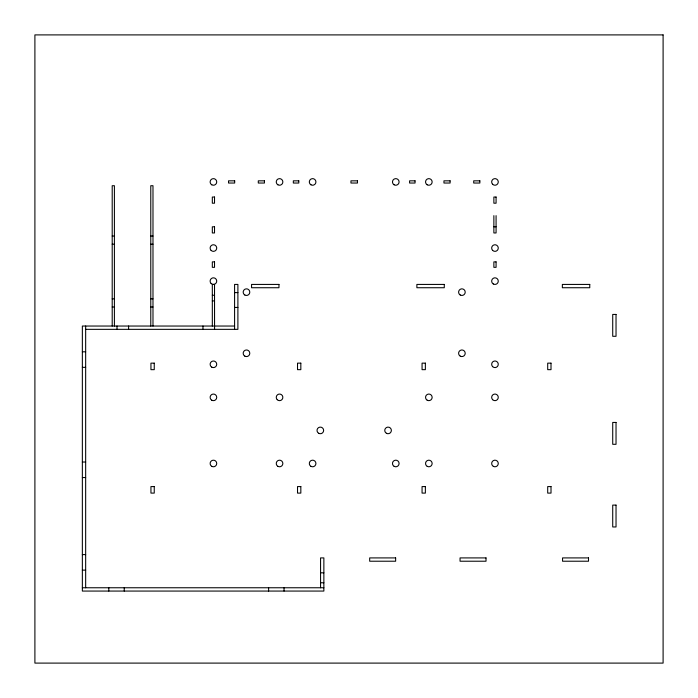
<?xml version="1.0" encoding="UTF-8"?>
<svg xmlns="http://www.w3.org/2000/svg" width="698" height="698" viewBox="0 0 698 698"><rect width="100%" height="100%" fill="white"/><g stroke="black" fill="none" stroke-linecap="round" stroke-linejoin="round"><path stroke-width="1.05" d="M112.204 326.036L112.204 185.72L114.402 185.72L114.402 326.036M150.777 326.036L150.777 185.72L152.984 185.72L152.984 326.036M493.87 226.798L496.077 226.798M112.204 236.037L114.411 236.037M150.777 236.037L152.984 236.037M112.204 244.187L114.411 244.187M150.777 244.187L152.984 244.187M234.589 292.602L237.896 292.602M212.323 295.254L214.522 295.254M112.204 298.857L114.411 298.857M150.777 298.857L152.984 298.857M212.323 300.908L214.522 300.908M112.204 307.007L114.411 307.007M150.777 307.007L152.984 307.007M234.589 307.443L237.896 307.443M234.589 326.036L82.355 326.036L82.355 591.066L323.863 591.066L323.863 557.911L320.565 557.911L320.565 587.76M85.662 329.343L237.896 329.343L237.896 284.426L234.589 284.426L234.589 329.343M82.355 351.809L85.662 351.809M82.355 367.349L85.662 367.349M82.355 462.024L85.662 462.024M82.355 477.554L85.662 477.554M82.355 554.596L85.662 554.596M82.355 570.126L85.662 570.126M320.565 572.831L323.863 572.831M320.565 582.778L323.863 582.778M82.355 587.76L323.863 587.76M496.077 215.638L496.077 232.958L493.87 232.958L493.87 215.638M284.042 587.76L284.042 591.066M268.617 587.76L268.617 591.066M214.565 329.343L214.522 284.426L212.323 284.426L212.323 326.036M202.97 326.036L202.97 329.343M128.598 326.036L128.598 329.343M124.235 587.76L124.235 591.066M117.011 326.036L117.011 329.343M108.809 587.76L108.809 591.066M85.662 326.036L85.662 587.76M663.1 34.9L34.9 34.9L34.9 663.1L663.1 663.1L663.1 34.9M234.685 180.834L228.534 180.834L228.534 183.033L234.685 183.033L234.685 180.834M264.446 180.834L258.286 180.834L258.286 183.033L264.446 183.033L264.446 180.834M298.805 180.834L293.334 180.834L293.334 183.033L298.805 183.033L298.805 180.834M357.472 180.834L350.954 180.834L350.954 183.033L357.472 183.033L357.472 180.834M415.057 180.834L409.586 180.834L409.586 183.033L415.057 183.033L415.057 180.834M450.105 180.834L443.954 180.834L443.954 183.033L450.105 183.033L450.105 180.834M479.866 180.834L473.706 180.834L473.706 183.033L479.866 183.033L479.866 180.834M214.522 197.037L212.323 197.037L212.323 203.197L214.522 203.197L214.522 197.037M496.077 197.037L493.87 197.037L493.87 203.197L496.077 203.197L496.077 197.037M214.522 226.798L212.323 226.798L212.323 232.958L214.522 232.958L214.522 226.798M214.522 261.872L212.323 261.872L212.323 267.334L214.522 267.334L214.522 261.872M496.077 261.872L493.87 261.872L493.87 267.334L496.077 267.334L496.077 261.872M278.964 284.426L251.568 284.426L251.568 287.733L278.964 287.733L278.964 284.426M444.277 284.426L416.881 284.426L416.881 287.733L444.277 287.733L444.277 284.426M589.758 284.426L562.361 284.426L562.361 287.733L589.758 287.733L589.758 284.426M616.029 314.432L612.722 314.432L612.722 336.296L616.029 336.296L616.029 314.432M154.249 363.143L150.942 363.143L150.942 369.661L154.249 369.661L154.249 363.143M300.829 363.143L297.523 363.143L297.523 369.661L300.829 369.661L300.829 363.143M425.37 363.143L422.063 363.143L422.063 369.661L425.37 369.661L425.37 363.143M551.01 363.143L547.703 363.143L547.703 369.661L551.01 369.661L551.01 363.143M616.029 422.438L612.722 422.438L612.722 444.303L616.029 444.303L616.029 422.438M154.249 486.576L150.942 486.576L150.942 493.102L154.249 493.102L154.249 486.576M300.829 486.576L297.523 486.576L297.523 493.102L300.829 493.102L300.829 486.576M425.37 486.576L422.063 486.576L422.063 493.102L425.37 493.102L425.37 486.576M551.01 486.576L547.703 486.576L547.703 493.102L551.01 493.102L551.01 486.576M616.029 505.099L612.722 505.099L612.722 526.964L616.029 526.964L616.029 505.099M395.644 557.911L369.678 557.911L369.678 561.218L395.644 561.218L395.644 557.911M486.017 557.911L460.052 557.911L460.052 561.218L486.017 561.218L486.017 557.911M588.51 557.911L562.553 557.911L562.553 561.218L588.51 561.218L588.51 557.911M493.32 283.99A3.307 3.307 0 0 0 498.276 281.12A3.307 3.307 0 0 0 493.32 278.258A3.307 3.307 0 0 0 493.32 283.99M492.631 250.399A3.307 3.307 0 0 0 498.163 248.916A3.307 3.307 0 0 0 494.114 244.867A3.307 3.307 0 0 0 492.631 250.399M492.631 184.272A3.307 3.307 0 0 0 498.163 182.789A3.307 3.307 0 0 0 494.114 178.74A3.307 3.307 0 0 0 492.631 184.272M427.193 184.796A3.307 3.307 0 0 0 432.149 181.934A3.307 3.307 0 0 0 427.193 179.072A3.307 3.307 0 0 0 427.193 184.796M394.126 184.796A3.307 3.307 0 0 0 399.09 181.934A3.307 3.307 0 0 0 394.126 179.072A3.307 3.307 0 0 0 394.126 184.796M310.959 184.796A3.307 3.307 0 0 0 315.924 181.934A3.307 3.307 0 0 0 310.959 179.072A3.307 3.307 0 0 0 310.959 184.796M277.9 184.796A3.307 3.307 0 0 0 282.856 181.934A3.307 3.307 0 0 0 277.9 179.072A3.307 3.307 0 0 0 277.9 184.796M211.773 184.796A3.307 3.307 0 0 0 216.729 181.934A3.307 3.307 0 0 0 211.773 179.072A3.307 3.307 0 0 0 211.773 184.796M211.084 250.399A3.307 3.307 0 0 0 216.616 248.916A3.307 3.307 0 0 0 212.567 244.867A3.307 3.307 0 0 0 211.084 250.399M211.084 283.458A3.307 3.307 0 0 0 216.616 281.975A3.307 3.307 0 0 0 212.567 277.926A3.307 3.307 0 0 0 211.084 283.458M244.832 295.01A3.307 3.307 0 0 0 249.797 292.148A3.307 3.307 0 0 0 244.832 289.277A3.307 3.307 0 0 0 244.832 295.01M460.252 295.01A3.307 3.307 0 0 0 465.217 292.148A3.307 3.307 0 0 0 460.252 289.277A3.307 3.307 0 0 0 460.252 295.01M493.32 466.343A3.307 3.307 0 0 0 498.276 463.481A3.307 3.307 0 0 0 493.32 460.619A3.307 3.307 0 0 0 493.32 466.343M492.631 399.692A3.307 3.307 0 0 0 498.163 398.209A3.307 3.307 0 0 0 494.114 394.161A3.307 3.307 0 0 0 492.631 399.692M492.631 366.633A3.307 3.307 0 0 0 498.163 365.15A3.307 3.307 0 0 0 494.114 361.102A3.307 3.307 0 0 0 492.631 366.633M460.252 356.137A3.307 3.307 0 0 0 465.217 353.275A3.307 3.307 0 0 0 460.252 350.405A3.307 3.307 0 0 0 460.252 356.137M427.193 400.216A3.307 3.307 0 0 0 432.149 397.354A3.307 3.307 0 0 0 427.193 394.492A3.307 3.307 0 0 0 427.193 400.216M427.193 466.343A3.307 3.307 0 0 0 432.149 463.481A3.307 3.307 0 0 0 427.193 460.619A3.307 3.307 0 0 0 427.193 466.343M386.413 433.284A3.307 3.307 0 0 0 391.377 430.422A3.307 3.307 0 0 0 386.413 427.551A3.307 3.307 0 0 0 386.413 433.284M394.126 466.343A3.307 3.307 0 0 0 399.09 463.481A3.307 3.307 0 0 0 394.126 460.619A3.307 3.307 0 0 0 394.126 466.343M318.672 433.284A3.307 3.307 0 0 0 323.636 430.422A3.307 3.307 0 0 0 318.672 427.551A3.307 3.307 0 0 0 318.672 433.284M310.959 466.343A3.307 3.307 0 0 0 315.924 463.481A3.307 3.307 0 0 0 310.959 460.619A3.307 3.307 0 0 0 310.959 466.343M277.211 399.692A3.307 3.307 0 0 0 282.742 398.209A3.307 3.307 0 0 0 278.694 394.161A3.307 3.307 0 0 0 277.211 399.692M277.9 466.343A3.307 3.307 0 0 0 282.856 463.481A3.307 3.307 0 0 0 277.9 460.619A3.307 3.307 0 0 0 277.9 466.343M244.832 356.137A3.307 3.307 0 0 0 249.797 353.275A3.307 3.307 0 0 0 244.832 350.405A3.307 3.307 0 0 0 244.832 356.137M211.773 466.343A3.307 3.307 0 0 0 216.729 463.481A3.307 3.307 0 0 0 211.773 460.619A3.307 3.307 0 0 0 211.773 466.343M211.773 400.216A3.307 3.307 0 0 0 216.729 397.354A3.307 3.307 0 0 0 211.773 394.492A3.307 3.307 0 0 0 211.773 400.216M211.773 367.157A3.307 3.307 0 0 0 216.729 364.295A3.307 3.307 0 0 0 211.773 361.433A3.307 3.307 0 0 0 211.773 367.157"/></g></svg>
